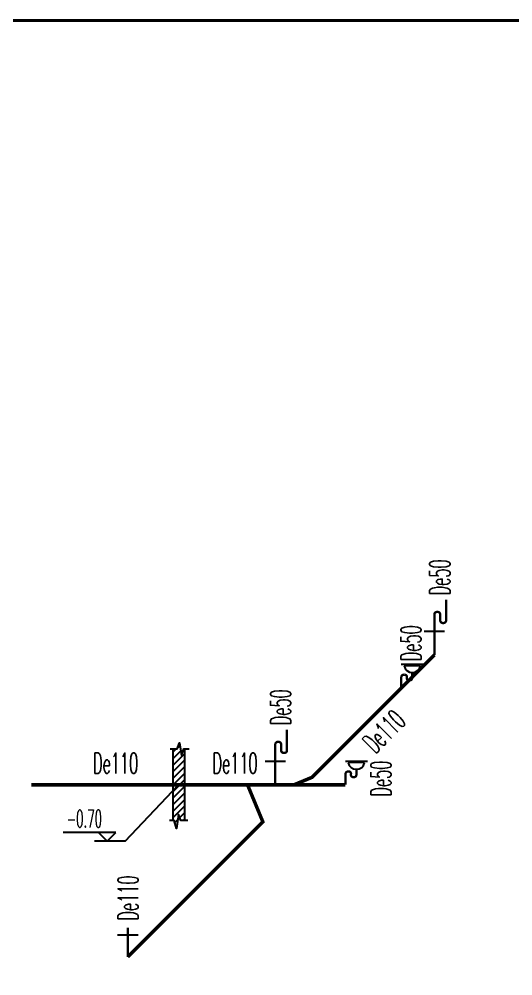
# Model space of a CAD drawing. Extents: x -452079 to 117456, y 3902 to 836955.
# Drawn here: x -294578 to -290357, y 24951 to 33127 of the extents above; entities that cross this region are included whole.
import ezdxf
from ezdxf.enums import TextEntityAlignment as Align

# ---------------------------------------------------------------- set-up
doc = ezdxf.new("R2010")
doc.units = 0
doc.header["$LTSCALE"] = 1000
doc.header["$MEASUREMENT"] = 0
doc.linetypes.add('CONTINOUS', pattern=[0])
doc.linetypes.add('DASH', pattern=[0.35, 0.25, -0.1])
for name, color, linetype in [('0-cxFrame', 155, 'Continuous'), ('SB_ZF污水', 2, 'Continuous'), ('TWT_ZF文字', 3, 'Continuous'), ('WZ_ZF污水', 2, 'Continuous')]:
    doc.layers.add(name, color=color, linetype=linetype)
doc.layers.add('0-cxText', color=131, linetype='Continuous', lineweight=25)
doc.layers.add('Gps-ZF污水', color=2, linetype='DASH', lineweight=60)
doc.styles.add('_TCH_DIM', font='SIMPLEX', dxfattribs={"width": 0.75, "bigfont": '@1HZTXT'})
doc.styles.add('_TWT_PIPEDN', font='SIMPLEX', dxfattribs={"width": 0.65, "height": 3.5, "bigfont": 'HZTXT'})
doc.styles.add('cx_tuming', font='')
doc.styles.add('cx_tuqian1', font='')
doc.styles.add('黑体', font='', dxfattribs={"height": 12})
doc.styles.get('cx_tuming').set_extended_font_data('SimHei')
doc.styles.get('cx_tuqian1').set_extended_font_data('SimSun')
doc.styles.get('黑体').set_extended_font_data('SimHei')

# ---------------------------------------------------------------- blocks, each defined once
blk = doc.blocks.new('ww')
at = {"layer": 'SB_ZF污水', "linetype": 'ByBlock'}
for p, q in [((374, 400), (0, 400)), ((327, 378), (47, 378))]:
    blk.add_line(p, q, dxfattribs=at)
at = {"layer": 'SB_ZF污水', "linetype": 'ByBlock', "const_width": 40}
for points in [[(45, 227, 0.414214), (0, 182)], [(92, 174, 0.498614), (60, 227)], [(92, 174, 0.414214), (137, 129)], [(142, 129, 0.414214), (187, 174)]]:
    blk.add_lwpolyline(points, format="xyb", dxfattribs=at)
for points in [[(0, 0), (0, 182)], [(60, 227), (45, 227)], [(92, 182), (92, 174)], [(187, 264), (187, 174)], [(137, 129), (142, 129)]]:
    blk.add_lwpolyline(points, dxfattribs=at)
at = {"layer": 'SB_ZF污水', "linetype": 'ByBlock'}
blk.add_arc((187, 407), 143, 192.046, 347.954, dxfattribs=at)
blk = doc.blocks.new('$TWTSYS$00000482')
at = {"layer": 'SB_ZF污水', "linetype": 'ByBlock'}
blk.add_line((-175, 400), (175, 400), dxfattribs=at)
at = {"layer": 'SB_ZF污水', "linetype": 'ByBlock', "const_width": 40}
for points in [[(-200, 943), (-200, 589)], [(-100, 589), (-100, 689)], [(-45, 734), (-55, 734)], [(0, 0), (0, 689)], [(-155, 544), (-145, 544)]]:
    blk.add_lwpolyline(points, dxfattribs=at)
for points in [[(-55, 734, 0.414214), (-100, 689)], [(0, 689, 0.414214), (-45, 734)], [(-200, 589, 0.414214), (-155, 544)], [(-145, 544, 0.414214), (-100, 589)]]:
    blk.add_lwpolyline(points, format="xyb", dxfattribs=at)
blk = doc.blocks.new('TK22.A1 L(Dragon)')
at = {"layer": '0-cxFrame', "const_width": 0.5}
blk.add_lwpolyline([(-80, 10), (-821, 10), (-821, 584), (-80, 584)], close=True, dxfattribs=at)
at = {"style": '黑体', "flags": 4}
blk.add_attdef('图幅', text='', height=3.3, dxfattribs=at).set_placement((-40, 3), align=Align.RIGHT)
at = {"layer": '0-cxText', "flags": 4}
for tag, height, style, p in [('建设单位', 3.5, 'cx_tuming', (-45, 240)), ('项目名称', 3.5, 'cx_tuming', (-45, 210)), ('子项名称', 3.5, 'cx_tuming', (-45, 180)), ('工程编号', 3.3, 'cx_tuqian1', (-35, 165)), ('图名1', 3.5, 'cx_tuming', (-45, 87)), ('图名2', 3.5, 'cx_tuming', (-45, 79)), ('图名3', 3.5, 'cx_tuming', (-45, 71)), ('出图日期', 3.3, 'cx_tuqian1', (-39, 60)), ('专业', 3.3, 'cx_tuqian1', (-55, 52)), ('图号', 3.3, 'cx_tuqian1', (-55, 44)), ('版次', 3.3, 'cx_tuqian1', (-20, 44))]:
    blk.add_attdef(tag, text='', height=height, dxfattribs=dict(at, style=style)).set_placement(p, align=Align.MIDDLE)

msp = doc.modelspace()

# ---------------------------------------------------------------- hatches: boundary and pattern name
at = {"layer": 'Gps-ZF污水'}
for points in [[(-292074.82, 26647.24), (-292069.08, 26633.38), (-292066.32, 26634.52)], [(-292074.82, 26647.24), (-292064.21, 26636.63), (-292066.32, 26634.52)], [(-292494.66, 26267.4), (-292480.8, 26273.14), (-292476.97, 26263.88)], [(-292494.66, 26267.4), (-292484.06, 26256.79), (-292476.97, 26263.88)]]:
    msp.add_hatch(color=256, dxfattribs=at).paths.add_polyline_path(points)
at = {"layer": 'TWT_ZF文字', "linetype": 'CONTINOUS'}
h = msp.add_hatch(dxfattribs=at)
h.set_pattern_fill('ANSI31', color=252, scale=25)
h.set_pattern_definition([(45, (-788296.08, -63777.724), (-28.0633004, 28.0633004), [])])
h.paths.add_polyline_path([(-293215.16, 26329.74), (-293233.67, 26210.96), (-293252.3, 26277.24), (-293261.73, 26277.24), (-293261.73, 26890.36), (-293227.42, 26890.36), (-293208.31, 26942.86), (-293189.8, 26837.86), (-293171.17, 26890.36), (-293161.73, 26890.36), (-293161.73, 26277.24), (-293196.05, 26277.24)])

# ---------------------------------------------------------------- linework, layer by layer
at = {"layer": 'Gps-ZF污水', "const_width": 30}
for points in [[(-291028.06, 27694), (-292074.82, 26647.24)], [(-292227.98, 26583.8), (-292074.82, 26647.24)], [(-292625.72, 26583.8), (-294473.49, 26583.8)], [(-292625.72, 26583.8), (-292494.66, 26267.4)], [(-292625.72, 26583.8), (-292227.98, 26583.8)], [(-292227.98, 26583.8), (-291788.26, 26583.8)], [(-293649.04, 25113.02), (-292494.66, 26267.4)]]:
    msp.add_lwpolyline(points, dxfattribs=at)
at = {"layer": 'SB_ZF污水'}
msp.add_line((-293736.54, 25300.34, 0), (-293561.54, 25300.34, 0), dxfattribs=at)
at = {"layer": 'SB_ZF污水', "linetype": 'Continuous', "const_width": 20, "elevation": 0}
msp.add_lwpolyline([(-293649.04, 25113.02), (-293649.04, 25363.02)], dxfattribs=at)
at = {"layer": 'TWT_ZF文字', "color": 252, "linetype": 'CONTINOUS'}
msp.add_line((-293161.73, 26277.24, 0), (-293161.73, 26890.36, 0), dxfattribs=at)
at = {"layer": 'TWT_ZF文字', "color": 2, "linetype": 'CONTINOUS'}
for p, q in [((-293672.08, 26100.77, 0), (-293214.68, 26583.8, 0)), ((-293750.04, 26175.77, 0), (-294201.24, 26175.77, 0)), ((-293825.04, 26100.77, 0), (-293900.04, 26175.77, 0)), ((-293825.04, 26100.77, 0), (-293750.04, 26175.77, 0)), ((-293672.08, 26100.77, 0), (-293932.79, 26100.77, 0))]:
    msp.add_line(p, q, dxfattribs=at)
at = {"layer": 'TWT_ZF文字', "color": 252, "linetype": 'CONTINOUS', "elevation": 0}
for points in [[(-293287.5, 26890.36), (-293227.42, 26890.36), (-293208.31, 26942.86), (-293189.8, 26837.86), (-293171.17, 26890.36), (-293124.12, 26890.36)], [(-293287.5, 26890.36), (-293227.42, 26890.36), (-293208.31, 26942.86), (-293189.8, 26837.86), (-293171.17, 26890.36), (-293124.12, 26890.36)], [(-293261.73, 26277.24), (-293261.73, 26890.36)], [(-293135.97, 26277.24), (-293196.05, 26277.24), (-293215.16, 26329.74), (-293233.67, 26210.96), (-293252.3, 26277.24), (-293293.82, 26277.24)]]:
    msp.add_lwpolyline(points, dxfattribs=at)

# ---------------------------------------------------------------- block references
at = {"layer": '0-cxFrame', "xscale": 50, "yscale": 50, "zscale": 50}
msp.add_blockref('TK22.A1 L(Dragon)', (-286148.56, 3914.62), dxfattribs=at)
at = {"layer": 'SB_ZF污水', "yscale": 0.5, "zscale": 0.5}
for name, p, xscale in [('$TWTSYS$00000482', (-291028.06, 27694, 0), -0.5), ('ww', (-291310.85, 27411.33, 0), 0.5), ('$TWTSYS$00000482', (-292388.26, 26583.8, 0), -0.5), ('ww', (-291788.2, 26583.98, 0), 0.5)]:
    msp.add_blockref(name, p, dxfattribs=dict(at, xscale=xscale))

# ---------------------------------------------------------------- texts
at = {"layer": 'TWT_ZF文字', "color": 2, "linetype": 'CONTINOUS', "style": '_TCH_DIM', "width": 0.494118}
msp.add_text('-0.70', height=148.75, dxfattribs=at).set_placement((-294172.57, 26220.01, 0))
at = {"layer": 'WZ_ZF污水', "linetype": 'ByBlock', "style": '_TWT_PIPEDN', "width": 0.52}
for s, rotation, p in [('De50', 90, (-290894.52, 28201.61)), ('De50', 90, (-291140.12, 27638.75)), ('De50', 90, (-292254.71, 27091.42)), ('De110', 45, (-291533.03, 26841.78)), ('De50', 90, (-291397.74, 26481.79)), ('De110', 90, (-293559.3, 25421.82))]:
    msp.add_text(s, height=175, rotation=rotation, dxfattribs=at).set_placement(p)
for p in [(-293946.35, 26680.41), (-292925.36, 26680.41)]:
    msp.add_text('De110', height=175, dxfattribs=at).set_placement(p)

doc.saveas('drawing.dxf')
